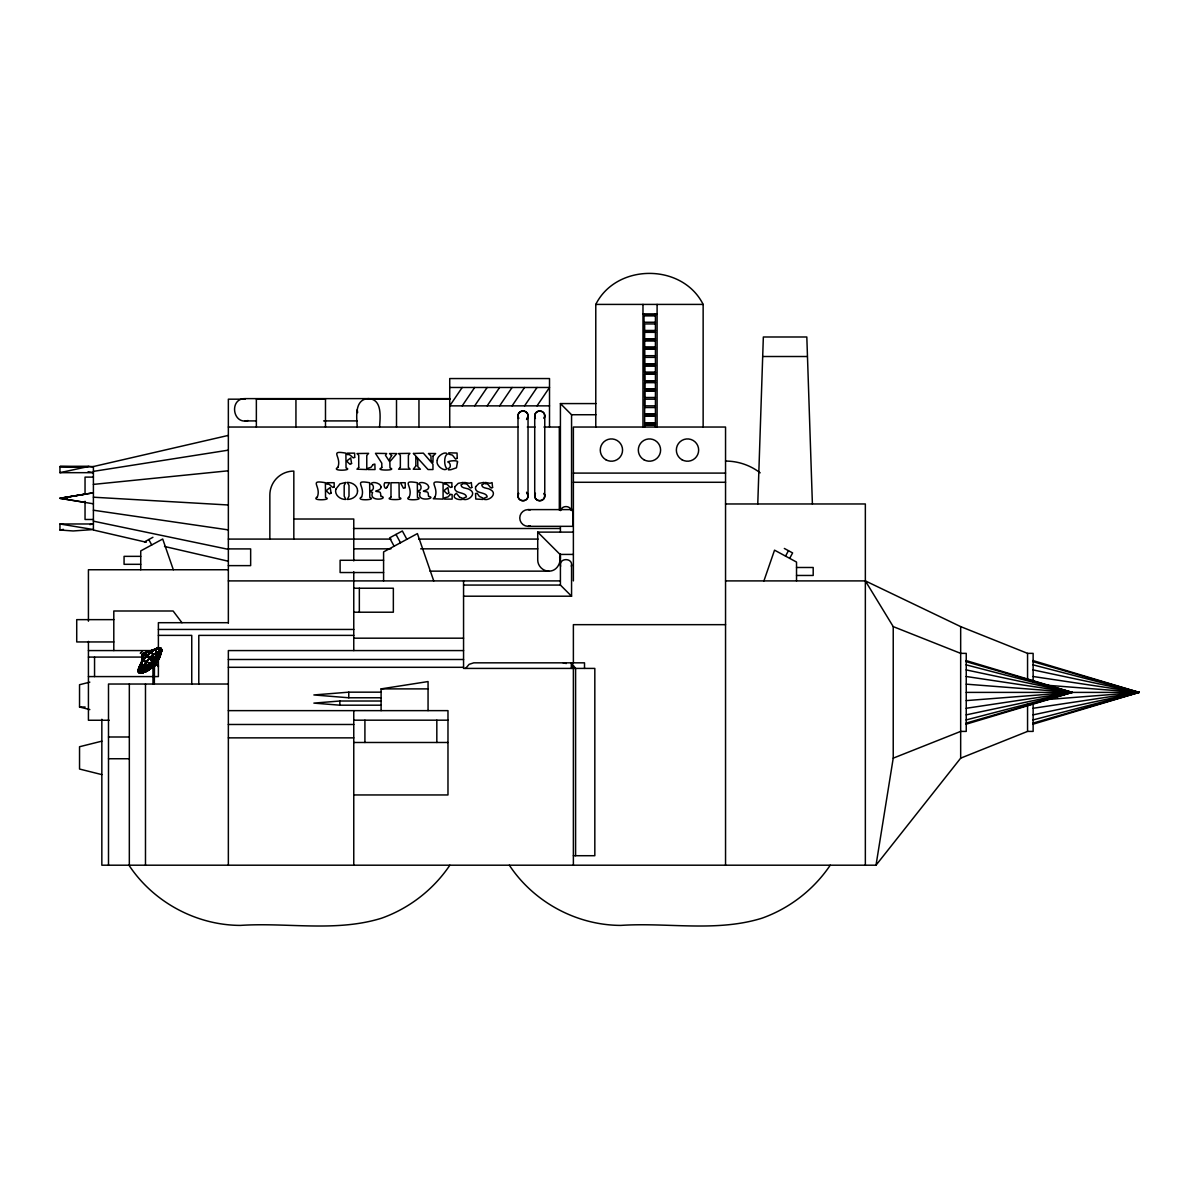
<?xml version="1.0" encoding="UTF-8"?>
<svg xmlns="http://www.w3.org/2000/svg" width="1199" height="1199" viewBox="0 0 1199 1199"><rect width="100%" height="100%" fill="white"/><g stroke="black" fill="none" stroke-linecap="round" stroke-linejoin="round"><path stroke-width="1.5" d="M655.418 380.772L644.657 380.772L643.953 313.883M655.433 382.451L644.657 382.466L644.642 427.039M655.418 389.135L644.657 389.135L644.657 374.088L655.433 374.088M655.418 372.424L644.657 372.424L644.657 365.725L655.433 365.725M655.433 313.883L655.418 347.335L644.657 347.335L644.657 340.606L655.433 340.636M655.418 427.039L655.433 424.881L644.777 424.881M644.657 424.881L655.418 424.881L655.433 415.903L655.433 347.335L644.657 347.29M159.662 657.337L159.167 658.356A11.615 3.672 -48.7 0 0 160.366 655.343L160.156 655.134A11.78 3.807 -48.3 0 0 158.673 652.481A11.615 3.822 -48.8 0 0 156.335 653.14A12.485 3.942 -47.7 0 0 153.052 655.014L153.322 656.512L152.558 653.965M655.418 364.061L644.657 364.061L644.672 357.362L655.433 357.362M153.142 661.084A3.732 1.229 -48.1 0 0 151.149 663.152L152.498 662.927L152.063 661.623A4.167 1.349 -48.2 0 1 155.106 659.645M153.202 656.602L153.082 655.059A11.615 3.867 -48.6 0 1 158.553 652.556M154.341 683.745L154.476 665.415L154.536 666.254M151.029 660.064L152.603 662.747A2.743 0.839 -48.3 0 0 152.138 663.287L151.209 664.621L152.678 664.426A2.293 0.764 -48.3 0 0 153.202 663.991L157.818 660.064L156.589 660.964M146.233 667.708L138.425 669.462L142.981 668.877A11.78 3.822 -48 0 0 144.39 671.53L144.509 671.74A11.615 3.747 -47.4 0 1 142.981 669.117M151.434 665.175L152.873 662.403L151.539 660.844M152.168 665.745L152.153 665.685A4.167 1.349 -48.2 0 1 150.1 664.651L150.025 664.711A4.466 1.469 -48.4 0 0 152.303 665.88L151.419 667.708L151.928 666.554M153.352 659.165L152.423 662.867M153.547 659.27L153.547 660.739A3.747 1.229 -48.4 0 1 154.251 660.244A3.732 1.229 -48.4 0 0 153.517 660.739A4.167 1.349 -48.2 0 0 152.333 661.743L152.033 661.638M655.433 338.972L644.642 338.972L644.642 332.288L655.433 332.288M153.127 662.328L153.337 657.771L153.232 659.3M152.992 683.745L152.932 666.314L154.476 665.415M158.283 665.49L158.088 666.554L154.866 660.859M159.092 649.169L159.422 647.7M161.325 652.601L159.632 656.602L159.632 655.733A15.932 5.156 -48.2 0 1 152.663 665.01M159.797 656.632L159.917 655.613A15.827 5.126 -48.2 0 0 152.093 651.567M151.464 664.291L150.295 664.471A3.732 1.229 -48 0 1 150.475 664.141M757.768 503.97L763.343 336.994L806.822 336.994L812.397 503.97M156.08 650.038L155.975 652.975L156.215 651.447C156.559 656.078 154.416 645.452 159.317 647.895A15.707 5.081 -47.8 0 1 160.996 648.794L160.636 651.522L161.236 648.584M146.533 662.043L145.214 661.398L146.428 661.878A11.78 3.837 -48.2 0 1 152.633 655.433M148.946 669.462L147.972 669.402A15.932 5.156 -48.2 0 0 152.378 665.355M147.342 669.671L151.389 664.246M145.828 671.725L146.967 671.05A11.615 3.657 -47.7 0 0 150.19 668.997L150.31 668.907A12.485 4.182 -48.4 0 0 153.592 665.865L153.637 665.895A11.615 3.642 -47.9 0 1 150.385 668.862L150.25 668.667M151.748 665.235C148.181 668.607 152.813 664.816 151.269 664.321M159.107 650.697L159.182 647.685L143.011 654.159M155.885 648.674A16.082 5.216 -48.2 0 0 151.763 651.327L152.768 655.283A11.855 3.852 -48.2 0 0 146.383 661.833L147.612 662.418L142.831 660.499L142.366 654.369L143.011 660.664L146.413 661.953A12.485 3.912 -48.2 0 1 152.798 655.194A11.78 3.837 -48.3 0 1 158.388 652.481M141.707 673.059L144.27 671.83A12.515 4.077 -49 0 1 142.921 671.14L142.846 671.095A12.485 4.152 -48.6 0 0 150.085 669.027L147.957 669.462A15.737 5.096 -48.2 0 1 143.91 672.054L143.595 672.219M148.766 669.597L151.404 667.423L150.654 668.278M148.032 670.241L146.833 670.855L147.987 669.956M149.665 658.311L150.34 659.21L148.571 657.442L149.5 658.176A12.035 3.897 -48.2 0 1 152.708 655.104L152.543 653.77M144.629 671.47A11.78 3.807 -48.1 0 0 150.07 668.802L149.365 669.177L150.774 668.128M149.365 658.356L146.997 655.673A16.082 5.216 -48.2 0 0 143.026 660.379M145.738 671.545L146.713 670.945A12.155 3.957 -48.3 0 1 143.85 665.85L143.79 665.67A12.155 3.912 -48.2 0 1 146.113 662.013L146.278 661.803A12.155 3.912 -48.2 0 1 152.618 655.209L153.367 657.996M153.937 665.025L153.757 664.471A3.747 1.184 -48.2 0 0 154.761 663.377L155.615 663.017L154.146 663.317A2.743 0.944 -47.6 0 0 154.491 662.747L154.521 662.717A2.758 0.929 -47.2 0 0 154.746 662.118L157.534 655.928M146.728 670.9L146.728 670.9A12.035 3.912 -48.2 0 1 146.143 662.283A12.515 3.957 -48.8 0 0 142.771 668.907L146.233 667.573M149.92 666.479L149.89 666.464A3.732 1.214 -47.8 0 1 149.815 665.76L149.83 665.61A3.732 1.229 -47.9 0 1 150.205 664.651L150.25 664.651A3.882 1.259 -48.1 0 0 149.815 665.685L149.86 665.67A3.882 1.259 -48.1 0 1 151.059 663.467L152.018 663.437L149.695 662.972M150.759 663.691A3.732 1.229 -48 0 1 151.014 663.347L148.541 662.702M154.341 665.415L154.386 666.254M152.962 662.208C156.32 659.42 152.063 666.884 151.209 664.621M143.176 654.519L140.538 673.074L141.782 673.029M154.146 663.287L155.87 659.99M154.761 661.953L153.697 661.533L154.656 660.02A3.732 1.229 -48.5 0 1 155.42 659.795L155.585 659.795A3.732 1.199 -48.5 0 1 156.065 660.739L157.474 659.27M143.55 653.59L142.276 655.089L140.643 673.074L142.471 655.283M142.276 655.194L140.418 673.089L141.647 672.789L140.268 673.149L142.366 655.328M161.101 652.706L161.445 651.507L160.981 653.95M147.942 656.617L147.162 655.838A15.932 5.156 -48.2 0 0 143.131 660.559L142.501 654.189L143.236 660.499M140.133 665.4L139.878 665.16A15.932 5.171 -48.2 0 1 146.818 655.763L147.102 655.418M156.005 654.774L156.215 653.005L154.746 659.885A4.466 1.439 -47.8 0 1 155.555 659.585L155.675 659.645A4.466 1.454 -47.8 0 1 155.81 661.683L156.859 660.949L156.47 662.552M154.881 660.109A3.747 1.214 -48.6 0 1 156.125 660.739L154.536 661.953A2.293 0.749 -47.7 0 1 154.356 662.418L157.309 659.165M155.795 654.699L156.14 653.095M159.917 655.478L159.857 655.838A15.827 5.126 -48.2 0 1 152.887 665.19L154.821 665.415L154.716 666.254M154.881 665.745L152.768 666.254M357.257 427.039C356.673 417.612 354.155 399.177 368.408 398.623C382.646 399.177 380.143 417.612 379.558 427.039M517.998 415.963C517.758 409.518 528.279 409.518 528.04 415.963L528.04 495.787C528.279 502.231 517.758 502.231 517.998 495.787L517.998 415.963L518.672 418.481A5.021 5.021 0 0 1 520.141 411.857A5.021 5.021 0 0 1 526.856 412.741A5.021 5.021 0 0 1 526.571 419.515L528.04 415.963M517.998 495.787L518.672 493.269A5.021 5.021 0 0 0 520.141 499.893A5.021 5.021 0 0 0 526.856 499.009A5.021 5.021 0 0 0 526.571 492.234L528.04 495.787M534.724 415.963C534.484 409.518 545.005 409.518 544.766 415.963L544.766 495.787C545.005 502.231 534.484 502.231 534.724 495.787L534.724 415.963L535.398 418.481A5.021 5.021 0 0 1 539.745 410.957A5.021 5.021 0 0 1 544.091 418.481L544.766 415.963M534.724 495.787L535.398 493.269A5.021 5.021 0 0 0 539.745 500.807A5.021 5.021 0 0 0 544.091 493.269L544.766 495.787M548.872 571.144C542.907 571.189 537.692 565.958 537.722 559.993L537.722 532.116L560.023 554.418C561.612 561.896 557.46 571.279 548.872 571.144L429.961 571.144M571.368 566.318C573.766 557.415 558.209 557.415 560.592 566.318M151.239 664.486L146.203 667.708M155.48 659.825L154.566 662.582A2.263 0.749 -47.9 0 1 152.947 664.516L152.258 665.07M101.84 719.265L101.84 865.198L876.019 865.198L893.225 758.158L893.225 626.612L865.348 580.901L725.545 580.901M152.093 664.786L151.539 665.07A2.293 0.749 -48.5 0 0 152.543 664.561L153.457 663.647L153.787 664.591A3.732 1.184 -48.2 0 0 154.716 663.347L154.971 663.152A4.466 1.469 -48 0 0 155.72 661.923A3.732 1.199 -48.5 0 0 156.035 660.874L156.035 660.874A3.747 1.199 -48.5 0 1 155.72 661.848L155.555 661.803A3.882 1.259 -48.2 0 1 154.716 663.032L154.611 663.182A3.882 1.259 -48.2 0 1 152.543 665.325L153.757 665.685A12.485 4.182 -48.1 0 0 156.769 662.118L156.919 661.923A12.485 4.092 -47.5 0 0 160.306 653.005L160.816 651.507M157.399 658.191L156.185 659.96L160.261 652.93A12.485 3.987 -47.5 0 0 159.407 652.286M161.49 651.372L161.46 651.327A16.082 5.216 -48.2 0 0 156.155 648.644M138.215 669.492L138.245 669.342A15.932 5.171 -48.2 0 0 138.425 672.084L142.921 671.14L151.479 665.04M138.29 669.671L142.636 668.727M156.739 662.193A11.6 3.642 -48.2 0 1 153.802 665.67L153.817 665.7A11.615 3.627 -48.2 0 0 156.784 662.208L156.514 660.499L143.026 654.01M155.615 656.482L155.96 654.624M159.062 657.996A12.035 3.912 -48.1 0 0 153.097 654.969L152.858 654.954A12.155 3.912 -48.1 0 1 156.005 652.945L156.155 652.87A12.155 3.942 -48 0 1 160.261 654.954L161.011 653.86L160.336 655.209A11.615 3.717 -48.9 0 0 160.261 653.215L159.962 653.095A11.855 3.837 -48.2 0 1 160.141 655.089L160.111 655.149A11.855 3.837 -48.2 0 1 153.802 665.22L153.982 665.325M144.015 672.294L143.655 672.384A16.067 5.216 -48.2 0 1 138.395 669.731M156.889 664.576L157.084 664.92M144.944 672.084L143.895 672.099A15.722 5.096 -48.2 0 0 148.002 669.462L148.136 669.327M147.087 655.793L147.117 655.793A15.737 5.111 -48.2 0 0 143.131 660.364L142.441 654.429M158.868 652.211L159.407 647.85L143.4 653.26L157.039 661.054L143.46 654.189L156.874 660.544A16.067 5.216 -48.2 0 1 152.738 665.325L153.787 665.43L153.637 664.396A3.972 1.289 -48.2 0 0 154.551 663.197L155.465 663.152M156.32 652.93L156.155 652.87A12.485 3.987 -47.5 0 1 158.763 652.211L158.927 650.667M140.568 673.253L140.598 673.283A15.827 5.126 -48.2 0 1 140.058 665.7M146.188 668.907L142.981 670.826A11.855 3.837 -48.1 0 0 144.345 671.515L144.569 671.755A11.615 3.702 -47.5 0 0 146.967 671.065L148.136 670.136M159.392 657.442L160.231 655.089L158.433 657.906L159.437 656.393M159.917 656.497L159.617 657.517L159.887 656.452M644.657 389.135L655.433 389.135M655.433 397.498L644.657 397.498L644.657 390.769L655.433 390.814M154.986 658.146L155.45 656.363M155.615 656.318L153.712 661.623L149.68 665.625A3.882 1.259 -48.1 0 0 149.725 666.254L149.89 666.434A3.882 1.259 -48.1 0 0 151.089 666.329L151.254 666.554A3.747 1.199 -47.8 0 1 150.01 666.524M160.741 653.77L161.086 652.586M156.32 662.433L156.904 661.698M157.998 654.025L158.628 652.406M159.677 655.613L159.752 655.418A15.932 5.156 -48.2 0 0 159.212 647.745M151.179 663.092A4.466 1.469 -48 0 1 154.611 659.99L155.091 658.056M763.913 580.901L774.539 550.161L796.526 562.061L796.526 580.901M160.591 651.447L160.336 653.005M142.771 654.954L142.366 654.069L143.236 654.579M143.116 671.035L149.575 666.434A4.167 1.349 -48.2 0 1 149.5 665.685L147.957 666.824L149.47 665.685M158.103 654.025L155.57 659.645A4.167 1.349 -48.1 0 1 155.615 661.518M159.062 647.895L143.49 653.26M159.092 647.94L143.7 653.515M138.679 672.084L142.816 670.9L139.893 671.875M150.729 660.139L152.108 661.683A3.882 1.259 -48.2 0 1 155.001 659.87M151.793 661.938A4.167 1.349 -48.2 0 0 149.995 664.366L151.674 664.006L150.175 664.546A4.481 1.484 -47.9 0 1 152.198 661.923L150.849 659.975M560.592 510.594C561.776 505.229 570.184 505.229 571.368 510.594M655.433 355.698L644.657 355.698L644.672 348.969L655.433 348.999M156.874 660.544L143.79 654.01M151.943 666.839L154.536 662.522A2.278 0.749 -47.7 0 0 154.731 662.088L154.641 661.908M152.573 665.16L152.753 664.756A2.758 0.944 -49 0 1 151.389 664.051L151.569 663.676M160.007 653.125L158.373 656.393M161.011 648.914L161.251 648.824A16.067 5.216 -48.2 0 1 156.964 660.184M159.497 654.774L160.231 653.245M159.482 657.262L158.942 658.266A11.78 3.792 -48.2 0 1 156.739 661.878L156.574 661.998A11.855 3.837 -48.2 0 1 153.622 665.505L153.442 665.7A11.855 3.837 -48.2 0 1 147.117 670.646L147.132 670.93A12.155 3.972 -48.2 0 0 153.442 665.73L153.592 665.52M144.509 668.293L142.966 668.817A11.615 3.852 -47.6 0 1 144.075 665.895L150.295 664.471M144.18 665.73L145.574 665.565L144.18 665.67A11.615 3.882 -47.8 0 1 146.383 662.208L146.383 662.178M160.126 655.283L160.096 655.239A11.78 3.807 -48.3 0 1 159.017 658.221L159.212 658.371A12.485 4.167 -47.8 0 1 156.919 661.923L156.934 661.998A11.615 3.642 -48.5 0 0 159.152 658.491L158.523 659.345M785.54 556.111L788.462 550.686M789.676 558.344L792.614 552.934L784.326 548.453M152.213 661.743L152.753 662.582A2.743 0.839 -47.8 0 1 153.262 662.118L153.502 662.013A2.743 0.839 -47.4 0 1 153.907 661.698L153.607 661.593M141.347 671.5L142.831 671.05A12.485 4.002 -48.8 0 1 143.835 665.895L143.895 665.52A12.035 3.897 -48.2 0 1 146.128 661.998L145.154 661.698M159.587 656.617L160.306 655.358M465.617 668.413L469.139 664.321L473.8 662.837L584.513 662.837L584.513 668.413M151.584 666.284A3.747 1.199 -48 0 0 153.622 664.696L153.082 664.081L153.757 665.145M151.943 664.95L150.01 667.783L152.183 665.61M154.416 661.683L151.239 666.254M158.643 659.21L159.287 658.221M595.783 427.039L595.783 304.411C616.451 263.061 682.471 263.061 703.139 304.411L703.139 427.039M462.2 387.472L449.73 405.862L549.517 405.862M462.2 405.862L474.669 387.472M474.669 405.862L487.154 387.472M487.154 405.862L499.623 387.472M499.623 405.862L512.093 387.472M512.093 405.862L524.562 387.472M524.562 405.862L537.032 387.472M537.032 405.862L549.517 387.472L449.73 387.472M153.982 663.017L154.761 663.377L153.457 663.647M138.754 672.324L138.619 672.114A15.932 5.156 -48.2 0 1 142.966 660.709M149.68 665.625L149.815 665.76A3.747 1.229 -47.8 0 0 149.845 666.449L151.209 664.801L147.912 667.708M156.769 660.679L143.34 654.669M138.859 672.054A15.737 5.096 -48.2 0 1 143.116 660.814L144.135 660.904M151.434 664.86L154.431 659.795M151.748 664.905L153.082 663.152M148.316 669.192A15.722 5.096 -48.2 0 0 156.574 660.604L156.694 660.289M138.724 672.159L138.709 672.099A15.932 5.156 -48.2 0 0 147.852 669.447M155.945 648.854L155.93 648.944A15.722 5.096 -48.2 0 0 151.748 651.552A15.932 5.156 -48.2 0 0 147.357 655.568M449.865 865.198C433.438 889.598 409.324 908.317 381.597 918.194C335.96 932.387 287.28 922.286 240.444 925.403C196.216 925.283 153.307 902.113 128.952 865.198M830.248 865.198C813.806 889.598 789.691 908.317 761.979 918.194C716.343 932.387 667.663 922.286 620.827 925.403C576.599 925.283 533.69 902.113 509.335 865.198M876.019 865.198L960.669 758.158L1027.558 731.405L1033.133 731.405L1033.133 702.659M155.825 659.915L154.521 661.413M157.279 659.3L158.628 657.861L157.444 659.405M153.022 664.396L152.873 664.621A2.758 0.944 -48.6 0 0 153.412 664.171L154.866 663.152A3.747 1.199 -48.4 0 0 155.63 662.028L155.525 661.713M153.217 665.73L153.637 665.895A12.515 4.211 -48.4 0 1 150.31 668.907M150.16 667.708L149.081 669.162L150.969 666.494M157.549 660.094L158.448 659.06M157.564 660.139L158.613 659.165M148.826 668.323L150.145 666.674L145.813 670.811M147.882 670.046L149.111 668.937M147.987 670.211L149.231 669.087M157.773 660.244L155.42 661.908A4.167 1.349 -48.2 0 1 153.712 664.231M150.07 664.531L149.995 664.366A3.972 1.289 -48.2 0 1 151.823 662.013M157.983 665.16L158.493 666.179M457.359 462.709L456.459 467.82L450.854 469.693L448.471 469.873L448.471 468.524C451.498 467.685 450.509 462.394 447.752 461.93C449.115 460.716 459.562 459.712 457.463 462.664M152.932 662.163L153.937 661.848M147.177 669.462L144.345 671.515M144.584 671.71L147.402 669.671M155.66 661.623L155.6 661.638A4.256 1.379 -48.1 0 0 156.035 660.604L156.2 660.724A4.466 1.469 -47.9 0 1 155.81 661.743L156.694 660.844M145.858 670.841L143.101 672.519M144.075 665.895L141.152 665.565L147.117 665.385M151.569 666.239A3.732 1.184 -48.1 0 0 153.592 664.651L153.427 664.516A4.167 1.349 -48.2 0 1 152.333 665.55A3.882 1.259 -48.1 0 1 149.995 666.269M143.895 665.52L142.576 665.55L145.484 665.43M143.865 665.865L144 665.715A11.78 3.837 -48.1 0 0 142.891 668.667M143.61 654.339L156.574 660.604A16.082 5.216 -48.2 0 1 144.075 672.069M146.833 670.855L146.877 670.841A11.855 3.837 -48.1 0 1 144.45 671.515L144.494 671.53M157.698 665.88L155.825 662.283M154.012 663.632L154.431 664.95L157.818 664.95L154.042 664.006M138.499 669.462L138.559 669.537A15.722 5.096 -48.2 0 0 143.805 672.159L144.824 671.875M156.784 660.274A15.722 5.096 -48.2 0 0 161.221 651.686L161.43 651.686M144.644 541.783L152.917 537.302M147.867 666.554L142.831 668.637M156.095 648.629L156.2 650.128M156.08 648.794L155.75 648.884A16.067 5.216 -48.2 0 0 143.071 660.409L143.026 660.604M154.566 663.227L156.035 662.567M155.315 663.032L156.185 662.687M160.171 653.17L160.216 653.14A11.615 3.822 -48.8 0 0 159.287 652.511M144.719 671.965L145.888 671.47M144.779 672.159L145.978 671.65M154.266 661.503L154.027 661.563A2.758 0.914 -46.9 0 1 154.776 661.998M893.225 758.158L960.669 731.405L966.244 731.405L966.244 653.365L960.669 653.365L893.225 626.612M141.677 673.029L143.026 672.339M143.535 653.38L159.077 647.685M161.206 651.507L161.46 651.552A15.887 5.156 -48.2 0 0 161.295 648.914L161.056 648.569M142.501 654.189L143.176 660.409A15.722 5.096 -48.2 0 1 151.434 651.821M965.974 724.241L1072.161 692.393L965.974 660.529M1032.879 724.241L1139.05 692.393L1032.879 660.529M148.451 664.95L150.07 664.711M966.064 723.132L1072.161 692.393L966.064 661.638M1032.953 723.132L1139.05 692.393L1032.953 661.638M966.064 719.955L1072.161 692.393L966.064 664.831M1032.953 719.955L1139.05 692.393L1032.953 664.831M89.835 682.156L79.539 684.719L79.539 707.02L89.835 709.598M101.84 741.162L79.539 746.737L79.539 769.039L101.84 774.614M141.212 669.087L142.651 668.727L141.182 669.222M88.112 471.702L93.402 472.676L59.95 472.676L59.95 466.546L93.402 466.546L228.35 435.402M146.907 665.37L148.661 664.965M59.95 472.676L88.741 466.456L93.402 467.1M966.154 714.874L1072.161 692.393L966.154 669.896M1033.043 714.874L1139.05 692.393L1033.043 669.896M149.53 658.491L150.16 659.345M89.88 524.607L93.402 523.978L59.95 523.978L59.95 530.018L63.472 529.388M86.238 493.988L59.95 498.304L93.402 503.82M93.402 471.372L228.35 450.15M381.102 710.632L381.102 688.885L428.058 681.557L428.058 710.632M966.154 708.294L1072.161 692.393L966.154 676.491M1033.043 708.294L1139.05 692.393L1033.043 676.491M152.858 654.954L151.659 651.492L152.198 652.736M156.769 662.118L157.039 661.009M449.94 398.623L245.21 398.623C228.934 398.233 232.471 425.12 248.103 420.534M150.879 663.227L148.646 662.882M154.716 663.032L154.971 663.152A3.732 1.199 -48.3 0 0 155.57 662.013L154.326 662.597A2.293 0.764 -47.9 0 1 153.937 663.122L153.997 663.122M93.402 484.396L228.35 470.787M381.102 692.168L348.774 692.168L313.868 694.955L348.774 697.773L381.102 697.773M381.102 701.01L339.857 701.01L313.868 703.109L339.857 705.192L381.102 705.192M966.244 700.606L1072.161 692.393L966.244 684.164M1044.284 699.751L1139.05 692.393L1044.284 685.034M153.187 660.769L153.367 660.874A3.972 1.289 -48.2 0 0 151.254 663.182L152.108 663.257M644.642 322.246L655.433 322.246M153.412 665.865L152.887 665.565M88.741 466.456L59.95 466.546L84.515 466.996M655.433 323.925L644.642 323.925L644.642 330.609L655.433 330.609M644.657 380.787L655.433 380.772M644.792 414.225L655.433 414.225M644.792 415.903L655.433 415.903M644.777 423.037L655.433 423.037M595.783 304.411L703.139 304.411M657.112 313.883L643.114 313.883M655.418 315.562L644.642 315.562L655.433 315.562M644.642 330.609L655.418 330.609M644.642 332.288L655.418 332.288M644.642 338.972L655.418 338.972M644.657 340.636L655.418 340.636M644.657 348.999L655.418 348.999M763.343 356.508L806.822 356.508M644.657 365.725L655.418 365.725M644.657 374.088L655.418 374.088M644.657 382.451L655.418 382.451M644.657 390.814L655.418 390.814M245.151 399.177L228.35 399.177L228.35 623.03M368.018 399.177L450.15 399.177M655.433 399.177L644.657 399.177L644.657 405.862L655.418 405.862M560.413 510.16L560.413 403.583L595.858 403.583M655.418 407.54L644.792 407.54M644.657 414.225L655.418 414.225M560.413 403.583L571.563 414.734L595.858 414.734M644.657 415.903L655.418 415.903M245.21 420.909L256.406 420.909M323.61 420.909L357.212 420.909M644.657 423.037L655.418 423.037M228.35 427.039L518.148 427.039M527.335 427.039L534.994 427.039M543.971 427.039L560.323 427.039M573.377 473.095L725.545 473.095M93.402 477.112L85.039 477.112L85.039 493.883M573.377 482.283L725.545 482.283M67.384 498.319L59.95 498.319L93.402 492.789L59.95 498.304L85.069 502.381M725.545 503.97L865.348 503.97L865.348 865.198M528.13 509.605L573.017 509.605L573.017 526.331L528.13 526.331L530.288 526.046A8.363 8.363 0 0 1 519.767 517.968A8.363 8.363 0 0 1 530.288 509.89M293.83 519.017L353.765 519.017L353.765 560.907M93.402 519.482L85.039 519.482L85.039 501.257M353.465 528.504L560.323 528.504M537.722 532.116L573.377 532.116M228.35 539.085L390.994 539.085M418.691 539.085L538.006 539.085M353.765 548.842L390.934 548.842M420.669 548.842L537.722 548.842M228.35 548.902L250.651 548.902L250.651 565.628L228.35 565.628M560.023 554.418L573.377 554.418M140.733 556.351L124.067 556.351L124.067 564.309L140.733 564.309M383.59 560.278L340.111 560.278L340.111 572.537L383.59 572.537M796.526 567.487L813.192 567.487L813.192 575.46L796.526 575.46M228.35 569.75L88.426 569.75L88.426 621.202M228.35 580.901L560.338 580.901M463.563 585.067L560.413 585.067L571.563 596.203L571.563 564.879M353.765 588.229L393.347 588.229L393.347 612.209L353.765 612.209M463.563 596.203L571.563 596.203M113.8 619.643L76.721 619.643L76.721 641.945L113.8 641.945M228.35 622.701L158.388 622.701L158.388 648.884M725.545 624.664L573.377 624.664L573.377 662.942M158.388 629.445L353.765 629.445M158.388 635.38L191.75 635.38L191.75 684.029M353.765 635.38L198.794 635.38L198.794 684.029M353.765 638.183L463.563 638.183M88.426 650.577L151.029 650.577M463.563 650.577L228.35 650.577L228.35 865.198M865.348 580.901L960.669 626.612L1027.558 653.365L1033.133 653.365L1033.133 682.111M88.426 657.082L147.342 657.082M228.35 659.495L463.563 659.495M228.35 667.303L463.563 667.303M88.426 676.581L158.388 676.581L158.388 658.851M228.35 684.029L108.495 684.029L108.495 865.198M381.102 688.885L428.058 688.885M966.244 692.393L1139.05 692.393M79.539 707.02L85.114 707.02M228.35 710.632L447.976 710.632L447.976 794.952L353.765 794.952M353.765 720.179L447.976 720.179M109.184 720.254L88.426 720.254L88.426 641.39M228.35 724.481L353.765 724.481M108.495 736.995L129.327 736.995M228.35 737.865L353.765 737.865M353.765 742.481L447.976 742.481M108.495 758.742L129.327 758.742M573.377 855.711L594.824 855.711L594.824 668.413L463.563 668.413L463.563 580.901M644.657 364.031L655.433 364.061M644.672 372.409L655.433 372.409M642.979 427.039L642.979 304.411M93.402 497.21L228.35 504.989M59.95 530.018L73.154 530.962L93.402 529.553L59.95 523.978M563.14 662.837L566.318 663.512M93.402 510.219L228.35 529.898M155.42 661.908L155.72 661.968A4.481 1.484 -47.9 0 1 152.588 665.64L152.663 665.535A15.827 5.141 -48.2 0 1 140.927 673.089M141.287 665.58L139.938 665.34L141.197 665.76M93.402 521.175L228.35 549.352M146.278 542.248L93.402 530.018L93.402 466.546M164.518 546.474L228.35 561.237M147.462 662.238L148.796 662.747L147.372 662.373M156.574 661.998L156.589 662.073A11.78 3.792 -48.2 0 1 150.4 668.502M145.304 661.503L146.353 661.923M143.415 654.429L156.559 660.574M459.682 497.225L462.214 498.065L462.214 499.443C457.553 500.283 450.479 497.375 456.369 493.254L459.517 497.105M143.176 660.409L144.18 661.054M143.805 672.159L143.91 672.354A16.067 5.216 -48.2 0 0 147.972 669.671M154.356 659.99L154.506 660.109A3.882 1.259 -48.2 0 1 155.54 661.608M155.75 648.884L155.975 648.929A15.722 5.096 -48.2 0 1 161.236 651.552M147.972 656.378L149.59 658.221L148.841 657.337M153.052 655.014L152.738 653.83M571.323 668.413L571.323 662.837L575.595 668.413L575.595 855.711M181.963 622.731L173.121 610.995L113.8 610.995L113.8 650.577M406.866 539.31L402.354 530.977L389.6 537.871L394.111 546.204M395.985 534.424L400.496 542.757M148.781 539.535L151.718 544.96M160.141 655.089L160.156 655.134A12.155 3.957 -48.1 0 1 153.757 665.295M571.323 662.837L573.377 668.413L573.377 865.198M433.753 580.901L417.402 533.6L383.59 551.915L383.59 580.901M173.33 569.75L162.704 539.01L140.733 550.911L140.733 569.75M152.138 652.586L152.618 653.95M152.902 655.358L153.142 656.617M559.648 557.115L560.023 559.993M357.257 409.758L357.632 412.651M153.007 656.482L153.157 657.906M1027.558 653.365L1027.558 679.383M1027.558 703.543L1027.558 731.405M960.669 626.612L960.669 758.158M725.545 865.198L725.545 427.039L573.377 427.039L573.377 580.901M657.097 304.411L657.097 427.039M571.563 414.734L571.563 510.16M560.413 526.616L560.413 532.071M560.413 553.938L560.413 585.067M559.319 427.039L559.319 510.055M549.517 427.039L549.517 378.554L449.73 378.554L449.73 427.039M436.826 720.179L436.826 742.481M418.961 399.177L418.961 427.039M396.509 399.177L396.509 427.039M364.916 720.179L364.916 742.481M359.34 588.229L359.34 612.209M353.765 571.803L353.765 650.577M353.765 710.632L353.765 865.198M348.774 692.168L348.774 697.773M339.857 701.01L339.857 705.192M325.484 427.039L325.484 399.177L256.361 399.177L256.361 427.039M295.943 399.177L295.943 427.039M293.83 539.085L293.83 471.087A23.965 23.965 0 0 0 269.85 495.052L269.85 539.085M145.484 684.029L145.484 865.198M129.327 684.029L129.327 865.198M94.556 657.082L94.556 676.581M725.545 461.075A56.863 56.863 0 0 1 760.166 472.826M151.209 666.464A3.732 1.199 -47.8 0 1 150.01 666.464M149.845 658.446A11.78 3.792 -48.2 0 1 153.157 655.418M144.18 665.67A11.6 3.867 -47.9 0 1 149.335 658.731M147.102 655.433A15.932 5.171 -48.2 0 1 158.838 647.835M138.425 672.294A16.082 5.216 -48.2 0 1 142.771 660.829M391.653 455.59L389.48 459.322L390.514 460.896L396.809 453.567L389.525 453.537L391.653 455.59M437.275 460.236C435.147 465.482 444.739 472.331 446.987 468.539C443.99 466.741 443.72 455.65 447.317 454.166C445.803 450.524 437.065 455.98 437.275 460.236M331.074 493.044L329.56 493.898L326.862 491.47L326.862 490.076L330.175 487.513L331.074 493.044M351.577 463.473L350.063 464.328L347.365 461.9L347.365 460.506L350.693 457.943L351.577 463.473M357.557 490.961C357.707 496.311 352.101 499.458 347.32 499.443L348.999 496.146L348.999 485.37L347.32 482.388C352.146 482.313 357.692 485.625 357.557 490.961M448.786 493.044L447.272 493.898L444.589 491.47L444.589 490.076L447.901 487.513L448.786 493.044M335.825 489.207C334.341 495.142 340.381 499.653 345.837 499.443L344.188 496.116L344.188 485.4L345.837 482.418L339.991 483.886L335.825 489.207M454.856 486.749C453.207 494.408 465.886 491.425 466.411 496.881L463.683 498.065L463.683 499.443C469.079 500.717 476.767 493.583 470.008 489.836C467.46 487.678 461.15 488.847 460.971 484.891L463.174 483.782L463.174 482.403L458.228 483.362L454.856 486.749M475.613 486.749C473.965 494.408 486.629 491.425 487.169 496.881L484.441 498.065L484.441 499.443C489.836 500.717 497.525 493.583 490.766 489.836C488.218 487.678 481.908 488.847 481.728 484.891L483.931 483.782L483.931 482.403L478.986 483.362L475.613 486.749M433.064 456.085L432.959 462.319L431.055 460.191L430.951 455.995L428.478 453.507L435.627 453.537L433.064 456.085M415.843 465.961L413.295 469.214L420.399 469.229L417.822 466.711L417.717 459.502L415.843 457.359L415.843 465.961M451.888 487.004C449.79 489.402 447.916 482.642 444.589 484.171L444.589 482.717L451.888 482.717L451.888 487.004M380.967 486.929C381.537 491.41 370.551 490.736 378.749 491.8C382.196 491.44 379.439 498.14 381.986 496.431C388.206 499.159 368.273 502.186 372.574 492.474L371.046 491.92L371.046 490.586C374.268 490.676 374.208 484.186 371.046 484.051C371.54 480.889 380.922 482.957 380.967 486.929M428.642 486.929C429.392 491.365 418.301 490.721 426.244 491.74C429.737 491.35 427.264 497.51 429.422 496.581C436.571 498.304 415.888 502.831 420.249 492.474L418.721 491.92L418.721 490.586C421.928 490.676 421.868 484.186 418.721 484.051C419.215 480.889 428.598 482.957 428.642 486.929M334.161 486.944C332.108 489.432 330.19 482.657 326.862 484.171L326.862 482.717L334.161 482.717L334.161 486.944M354.664 457.374C352.611 459.861 350.693 453.087 347.365 454.601L347.365 453.147L354.664 453.147L354.664 457.374M457.239 458.318L455.56 459.097L452.443 455.14L448.786 454.136L448.786 452.832L457.044 453.027L457.239 458.318M358.726 467.385L356.957 469.184L366.774 469.543L366.774 455.455L368.603 453.357L356.972 453.537L358.726 455.335L358.726 467.385M317.345 496.956C309.807 501.092 333.547 500.118 325.543 497.465L325.379 482.717C308.053 479.705 321.572 486.06 317.345 496.956M337.848 467.385C330.31 471.522 354.05 470.548 346.046 467.895L345.897 453.147C328.556 450.135 342.075 456.489 337.848 467.385M400.346 467.385L398.578 469.184L410.148 469.184L408.379 467.355L408.379 455.365L409.908 453.342L398.593 453.537L400.346 455.335L400.346 467.385M435.042 496.956L433.289 498.754L443.09 499.114L443.09 482.717C425.75 479.705 439.269 486.06 435.042 496.956M140.418 653.2L141.842 651.911L140.418 653.2M361.603 496.956C354.065 501.122 377.82 500.088 369.802 497.45L369.652 482.717C352.311 479.69 365.86 486.06 361.603 496.956M409.279 496.956C401.74 501.122 425.495 500.088 417.462 497.45L417.327 482.717C399.971 479.69 413.535 486.06 409.279 496.956M471.821 487.438C469.349 490.166 468.239 482.598 464.642 483.782L464.642 482.448L469.289 483.302L471.327 482.598L471.821 487.438M492.579 487.438C490.106 490.166 488.997 482.598 485.4 483.782L485.4 482.448L490.046 483.302L492.085 482.598L492.579 487.438M405.217 487.663L403.419 488.263L400.496 482.717L405.217 482.717L405.217 487.663M475.553 493.583L475.748 499.024L482.972 499.443L482.972 498.065L479.345 496.386L477.127 493.254L475.553 493.583M381.807 467.28L381.657 467.895C373.369 470.727 398.323 470.802 390.005 467.895L389.855 462.02L385.478 455.32L386.692 453.522L375.467 453.327L381.807 463.204L381.807 467.28M390.994 496.851L390.829 497.465C382.556 500.298 407.54 500.328 399.192 497.465L399.027 482.717L390.994 482.717L390.994 496.851M387.142 487.004C385.538 491.23 382.871 484.891 384.789 482.717L389.525 482.717L387.142 487.004M413.46 453.477L428.043 469.543L432.959 469.543L432.959 464.238L423.367 453.147L413.46 453.477M373.114 464.568L370.956 467.34L368.093 468.195L368.093 469.543L375.032 469.543L374.852 464.073L373.114 464.568M450.359 494.423L448.081 496.881L444.589 497.81L444.589 499.114L452.158 499.114L452.113 494.483L450.359 494.423M153.832 663.242L153.562 664.006A2.743 0.944 -48.1 0 0 154.027 663.467L153.817 663.287M144.18 671.62L142.996 672.519L144.3 671.65M149.425 658.086L148.691 657.277L149.545 658.176M151.029 660.124L150.22 659.06L150.909 660.244M605.84 459.727A11.151 11.151 0 0 0 622.566 450.075A11.151 11.151 0 0 0 605.84 440.408A11.151 11.151 0 0 0 605.84 459.727M643.893 459.727A11.151 11.151 0 0 0 660.604 450.075A11.151 11.151 0 0 0 643.893 440.408A11.151 11.151 0 0 0 643.893 459.727M681.931 459.727A11.151 11.151 0 0 0 698.657 450.075A11.151 11.151 0 0 0 681.931 440.408A11.151 11.151 0 0 0 681.931 459.727"/></g></svg>
